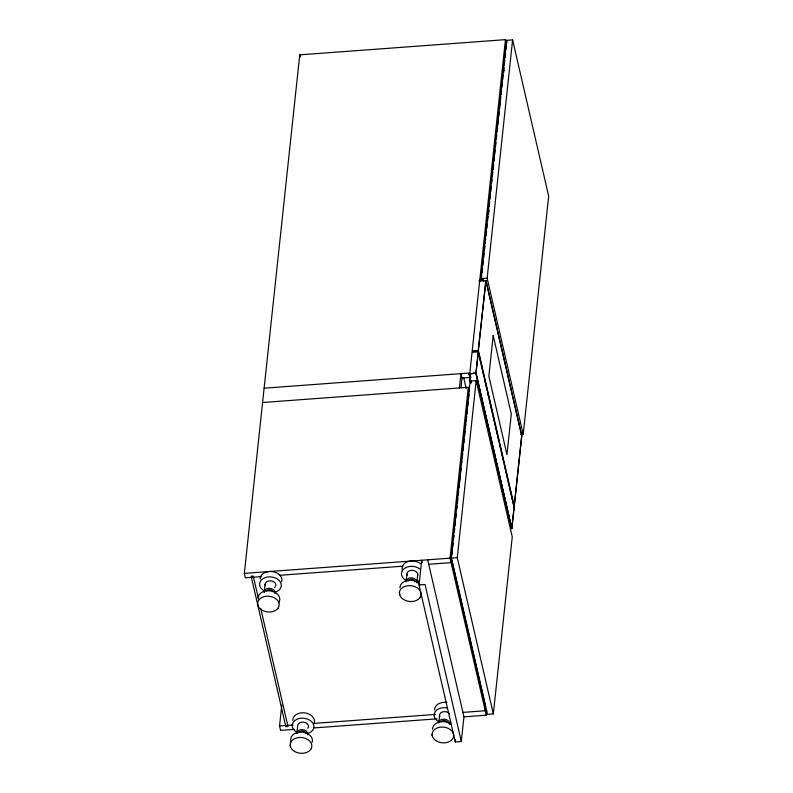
<?xml version="1.0" encoding="UTF-8"?>
<svg xmlns="http://www.w3.org/2000/svg" width="793" height="793" viewBox="0 0 793 793"><rect width="100%" height="100%" fill="white"/><g stroke="black" fill="none" stroke-linecap="round" stroke-linejoin="round"><path stroke-width="1.19" d="M478.338 351.497L472.529 351.894L478.377 351.596L476.008 373.325L511.782 528.584L514.201 506.777L511.733 528.604L476.068 373.225L468.95 373.81L475.998 373.126M521.695 435.823L514.231 506.152L521.774 435.813L485.95 280.633L478.982 281.069M471.052 382.295L469.01 373.622M521.774 435.872L485.871 280.524L478.268 350.942L485.921 280.593M511.782 528.584L475.869 373.374L478.248 351.428M261.373 576.64L245.354 577.829L244.333 573.379L299.744 54.846L505.458 39.65L506.221 42.991M264.247 592.153L265.05 584.649M294.134 729.391L280.583 730.393L279.552 725.942L281.783 705.046M406.115 581.665L406.918 574.162M416.93 581.923L417.733 574.419M427.695 559.828L463.945 716.842L461.308 741.534L455.281 741.98L419.031 584.966L421.668 560.274L422.223 562.673M459.434 387.965L460.961 373.642L461.992 378.092L460.971 387.638M464.123 716.832L486.287 715.197L450.037 558.173L468.306 387.311L262.592 402.507M461.992 378.092L470.864 377.438L469.833 372.988L505.458 39.65M451.237 558.123L470.16 381.076L476.187 380.63L512.258 536.871L493.335 713.908L487.308 714.354L451.237 558.123L457.264 557.677L476.187 380.63M506.568 40.334L481.103 278.611L487.14 278.165L512.605 39.888L506.568 40.334L507.123 42.743M451.594 557.707L451.068 562.624L428.844 564.269M451.861 555.249L452.387 550.332M452.644 547.874L453.17 542.957M453.437 540.499L453.963 535.582M454.349 531.895L454.746 528.207M455.013 525.749L455.539 520.832M455.797 518.374L456.322 513.458M456.718 509.77L457.115 506.083M457.373 503.624L457.898 498.708M458.295 495.02L458.691 491.333M459.078 487.636L460.396 475.344M460.654 472.886L461.179 467.969M461.447 465.511L461.972 460.594M462.24 458.136L462.765 453.219M463.023 450.761L463.548 445.844M463.816 443.386L464.341 438.47M464.599 436.011L465.124 431.095M465.392 428.636L465.917 423.72M466.175 421.261L466.7 416.345M466.968 413.887L467.493 408.97M467.751 406.512L468.276 401.595M468.544 399.137L469.069 394.22M481.371 279.037L481.767 275.349M482.035 272.881L482.56 267.965M482.818 265.506L483.343 260.58M483.611 258.121L484.136 253.205M484.394 250.747L484.929 245.82M485.187 243.362L485.712 238.445M485.98 235.987L486.505 231.06M486.763 228.602L487.289 223.685M487.556 221.227L488.082 216.301M488.339 213.842L488.865 208.926M489.132 206.467L489.658 201.541M489.915 199.083L490.441 194.166M490.708 191.698L491.234 186.781M491.63 183.094L492.027 179.406M492.284 176.938L492.81 172.022M493.077 169.563L493.603 164.647M493.999 160.949L494.386 157.262M494.654 154.804L495.179 149.877M495.437 147.419L495.962 142.502M496.359 138.815L496.755 135.117M497.152 131.43L497.548 127.742M497.806 125.284L498.46 119.128M498.728 116.67L499.253 111.754M499.521 109.295L500.829 96.994M501.097 94.526L501.622 89.609M501.88 87.151L502.405 82.234M502.673 79.766L503.198 74.849M503.456 72.391L503.981 67.464M504.249 65.006L504.774 60.09M505.032 57.631L505.567 52.705M505.825 50.246L506.37 45.151M488.547 214.288L488.934 210.611M503.724 72.312L503.981 69.863M479.319 280.345C485.693 278.363 481.995 278.799 479.378 280.871M439.54 715.484L438.737 722.988A5.442 3.945 6.1 0 1 444.665 719.192A5.442 3.945 6.1 0 1 449.443 724.267M455.281 741.98L455.529 739.631M486.287 715.197L486.813 710.28M520.793 434.574L523.202 434.395L548.667 196.119L512.605 39.888M514.26 506.093L478.457 350.803L472.628 351.358M470.973 382.285L468.941 373.691L476.028 373.225M310.678 749.444L311.58 747.7M277.966 608.271L278.948 606.377A10.854 7.871 6.1 0 0 269.442 596.326A10.854 7.871 6.1 0 0 257.606 603.919M310.668 749.454L310.598 749.593A10.854 7.871 6.1 0 1 300.022 753.251A10.854 7.871 6.1 0 1 290.684 747.214L290.198 745.142A10.884 7.9 6.1 0 1 302.004 737.53A10.884 7.9 6.1 0 1 311.56 747.69M419.844 597.793L420.815 595.9A10.884 7.9 6.1 0 0 411.25 585.73A10.884 7.9 6.1 0 0 399.385 593.342M509.869 488.617L514.052 506.925L478.179 351.428L480.717 362.302M478.258 350.873L472.608 351.23M472.608 351.17L478.248 350.684M264.119 388.193L469.833 372.988M244.333 573.379L450.037 558.173M279.443 575.312L403.032 566.172M419.031 584.966L425.058 584.52L461.308 741.534M279.552 725.942L293.103 724.941M313.562 723.434L435.456 714.424M462.547 712.421L485.266 710.746L485.712 706.543L451.792 559.63M313.84 727.934L437.022 718.835M399.791 594.839L399.444 593.342L399.92 595.414A10.854 7.871 6.1 0 0 409.257 601.451A10.854 7.871 6.1 0 0 419.874 597.803M432.413 736.152L432.066 734.665L432.542 736.727A10.854 7.871 6.1 0 0 441.889 742.773A10.854 7.871 6.1 0 0 452.496 739.126L453.447 737.212A10.854 7.871 6.1 0 0 443.931 727.161A10.854 7.871 6.1 0 0 432.106 734.744M257.923 605.327L257.576 603.83M290.545 746.639L290.198 745.142M487.14 278.165L523.202 434.395M483.046 279.215L483.601 281.624M481.272 364.701L482.382 369.518M482.937 371.927L484.047 376.734M484.602 379.143L487.1 389.968M487.655 392.376L488.766 397.184M489.321 399.593L492.651 414.025M493.206 416.434L494.317 421.242M494.882 423.65L497.38 434.475M497.935 436.884L499.045 441.691M499.6 444.1L500.71 448.917M501.265 451.316L503.763 462.15M504.318 464.549L505.428 469.367M505.984 471.766L509.314 486.208M469.565 376.903L470.546 381.859M469.377 377.042L470.774 383.069M470.16 381.076L470.715 383.485M468.306 387.311L469.327 391.762M463.766 377.964L466.254 388.748M457.264 557.677L493.335 713.908M299.744 54.846L300.26 57.076M258.528 598.913L253.245 576.045L251.113 576.204L285.857 726.675L287.988 726.517L260.748 608.528M264.228 592.153A5.442 3.945 6.1 0 1 270.165 588.366A5.442 3.945 6.1 0 1 274.943 593.432M275.25 586.87A5.442 3.945 6.1 0 1 274.428 587.672M265.268 585.69A5.442 3.945 6.1 0 1 270.254 580.813A5.442 3.945 6.1 0 1 275.746 585.928M264.594 591.142A10.884 7.9 6.1 0 1 262.701 578.84A10.884 7.9 6.1 0 1 279.473 580.823A10.884 7.9 6.1 0 1 274.537 592.321M260.183 579.138A10.884 7.9 6.1 0 1 272.058 571.555A10.884 7.9 6.1 0 1 281.614 581.695M278.006 608.29A10.854 7.871 6.1 0 1 267.39 611.938A10.854 7.871 6.1 0 1 258.062 605.892M258.121 598.437A10.884 7.9 6.1 0 1 271.394 591.102A10.884 7.9 6.1 0 1 278.551 602.888M266.537 590.914A3.539 2.567 6.1 0 1 269.987 589.734A3.539 2.567 6.1 0 1 273.02 591.687M307.565 734.744A5.442 3.945 6.1 0 0 302.787 729.679A5.442 3.945 6.1 0 0 296.85 733.466L297.672 725.962A5.442 3.945 6.1 0 1 304.294 722.294A5.442 3.945 6.1 0 1 307.872 728.192M298.039 732.851A10.884 7.9 6.1 0 1 294.897 720.48A10.884 7.9 6.1 0 1 311.917 721.937A10.884 7.9 6.1 0 1 307.159 733.634M292.805 720.45A10.884 7.9 6.1 0 1 304.681 712.877A10.884 7.9 6.1 0 1 314.236 723.008M291.219 741.832A10.884 7.9 6.1 0 1 301.191 732.078A10.884 7.9 6.1 0 1 312.174 742.317M299.159 732.226A3.539 2.567 6.1 0 1 303.065 731.126A3.539 2.567 6.1 0 1 305.801 733.674M439.768 716.515A5.442 3.945 6.1 0 1 442.682 711.896A5.442 3.945 6.1 0 1 449.542 713.72M450.711 722.611A10.884 7.9 6.1 0 1 449.036 723.147M439.094 721.977A10.884 7.9 6.1 0 1 434.931 712.055A10.884 7.9 6.1 0 1 447.341 708M434.673 709.973A10.884 7.9 6.1 0 1 446.994 702.449M432.611 729.273A10.884 7.9 6.1 0 1 438.925 722.106A10.884 7.9 6.1 0 1 450.82 724.078M441.037 721.749A3.539 2.567 6.1 0 1 444.476 720.559A3.539 2.567 6.1 0 1 447.52 722.522M406.095 581.665A5.442 3.945 6.1 0 1 412.033 577.879A5.442 3.945 6.1 0 1 416.811 582.944M407.136 575.203A5.442 3.945 6.1 0 1 412.122 570.326A5.442 3.945 6.1 0 1 417.614 575.44M419.596 580.535A10.884 7.9 6.1 0 1 416.404 581.834M406.462 580.664A10.884 7.9 6.1 0 1 403.726 569.017A10.884 7.9 6.1 0 1 419.685 568.839M402.527 570.722A10.884 7.9 6.1 0 1 407.106 561.92A10.884 7.9 6.1 0 1 420.26 563.456M399.989 587.96A10.884 7.9 6.1 0 1 407.622 580.486A10.884 7.9 6.1 0 1 420.012 584.441M408.088 581.041A3.539 2.567 6.1 0 1 411.854 579.247A3.539 2.567 6.1 0 1 415.046 581.874M493.196 335.548L488.855 376.16L506.965 454.617L511.307 413.996L493.196 335.548"/></g></svg>
